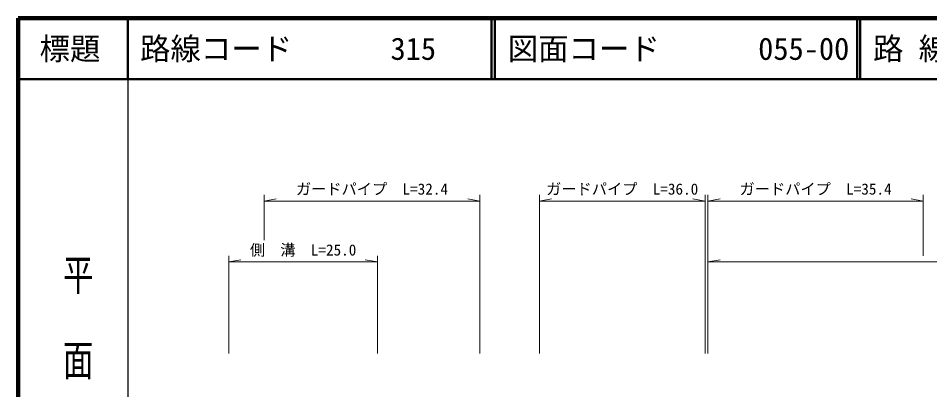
# Model space of a CAD drawing. Units: millimetres, scale not verified. Extents: x 40000 to 680000, y 20000 to 380000.
# Drawn here: x 40000 to 189700, y 319022 to 380000 of the extents above; entities that cross this region are included whole.
import ezdxf
from ezdxf.enums import TextEntityAlignment as Align

# ---------------------------------------------------------------- set-up
doc = ezdxf.new("R2010")
doc.units = ezdxf.units.MM
doc.header["$LTSCALE"] = 1000
for name, color, linetype, lineweight in [('M-STR-HTXT', 7, 'Continuous', 13), ('M-TTL', 2, 'Continuous', 140), ('M-TTL-BAND', 7, 'Continuous', 25), ('M-TTL-LINE', 7, 'Continuous', 50)]:
    doc.layers.add(name, color=color, linetype=linetype, lineweight=lineweight)
doc.layers.add('M-TTL-TXT', color=7, linetype='Continuous')
doc.styles.add('@ＭＳ ゴシック', font='')
doc.styles.add('ＭＳ ゴシック', font='')
doc.styles.get('@ＭＳ ゴシック').set_extended_font_data('@MS Gothic')
doc.styles.get('ＭＳ ゴシック').set_extended_font_data('MS Gothic')

msp = doc.modelspace()

# ---------------------------------------------------------------- linework, layer by layer
at = {"layer": 'M-STR-HTXT'}
for p, q in [((80372, 351000), (80372, 343596)), ((80372, 350000), (82372, 350350)), ((115813, 350000), (113813, 350350)), ((115813, 351000), (115813, 325000)), ((125582, 351000), (125582, 325000)), ((125582, 350000), (127582, 350350)), ((152791, 350000), (150791, 350350)), ((152791, 351000), (152791, 325000)), ((153258, 351000), (153258, 325000)), ((153258, 350000), (155258, 350350)), ((188635, 350000), (186635, 350350)), ((188635, 351000), (188635, 341000)), ((80372, 350000), (115813, 350000)), ((125582, 350000), (152791, 350000)), ((153258, 350000), (188635, 350000)), ((74569, 341000), (74569, 325000)), ((74569, 340000), (76569, 340350)), ((74569, 340000), (99003, 340000)), ((99003, 340000), (97003, 340350)), ((99003, 341000), (99003, 325000)), ((153258, 340000), (155258, 340350)), ((153258, 340000), (268730, 340000))]:
    msp.add_line(p, q, dxfattribs=at)
at = {"layer": 'M-TTL'}
for p, q in [((40000, 380000), (40000, 20000)), ((680000, 380000), (40000, 380000))]:
    msp.add_line(p, q, dxfattribs=at)
at = {"layer": 'M-TTL-BAND'}
msp.add_line((58000, 370000), (58000, 20000), dxfattribs=at)
at = {"layer": 'M-TTL-LINE'}
for p, q in [((58000, 380000), (58000, 370000)), ((117750, 380000), (117750, 370000)), ((118250, 380000), (118250, 370000)), ((177750, 380000), (177750, 370000)), ((178250, 380000), (178250, 370000)), ((40000, 370000), (680000, 370000))]:
    msp.add_line(p, q, dxfattribs=at)

# ---------------------------------------------------------------- texts
at = {"layer": 'M-STR-HTXT', "style": 'ＭＳ ゴシック'}
for s, p in [('ガードパイプ\u3000L=32.4', (98093, 350500)), ('ガードパイプ\u3000L=36.0', (139187, 350500)), ('ガードパイプ\u3000L=35.4', (170947, 350500)), ('側\u3000溝\u3000L=25.0', (86786, 340500))]:
    msp.add_text(s, height=1833, dxfattribs=at).set_placement(p, align=Align.BOTTOM_CENTER)
at = {"layer": 'M-TTL-BAND', "style": '@ＭＳ ゴシック', "width": 1.4}
msp.add_text('平  面  図', height=3666, rotation=270, dxfattribs=at).set_placement((49777, 306475), align=Align.MIDDLE_RIGHT)
at = {"layer": 'M-TTL-TXT', "style": 'ＭＳ ゴシック'}
msp.add_text('標題', height=3666, dxfattribs=at).set_placement((48500, 375000), align=Align.MIDDLE_CENTER)
for s, p in [('路線コード', (60000, 375000)), ('路 線 名', (180380, 375000)), ('315', (101142, 375000)), ('図面コード', (120380, 375000)), ('055-00', (161521, 375000))]:
    msp.add_text(s, height=3666, dxfattribs=at).set_placement(p, align=Align.MIDDLE_LEFT)

doc.saveas('drawing.dxf')
